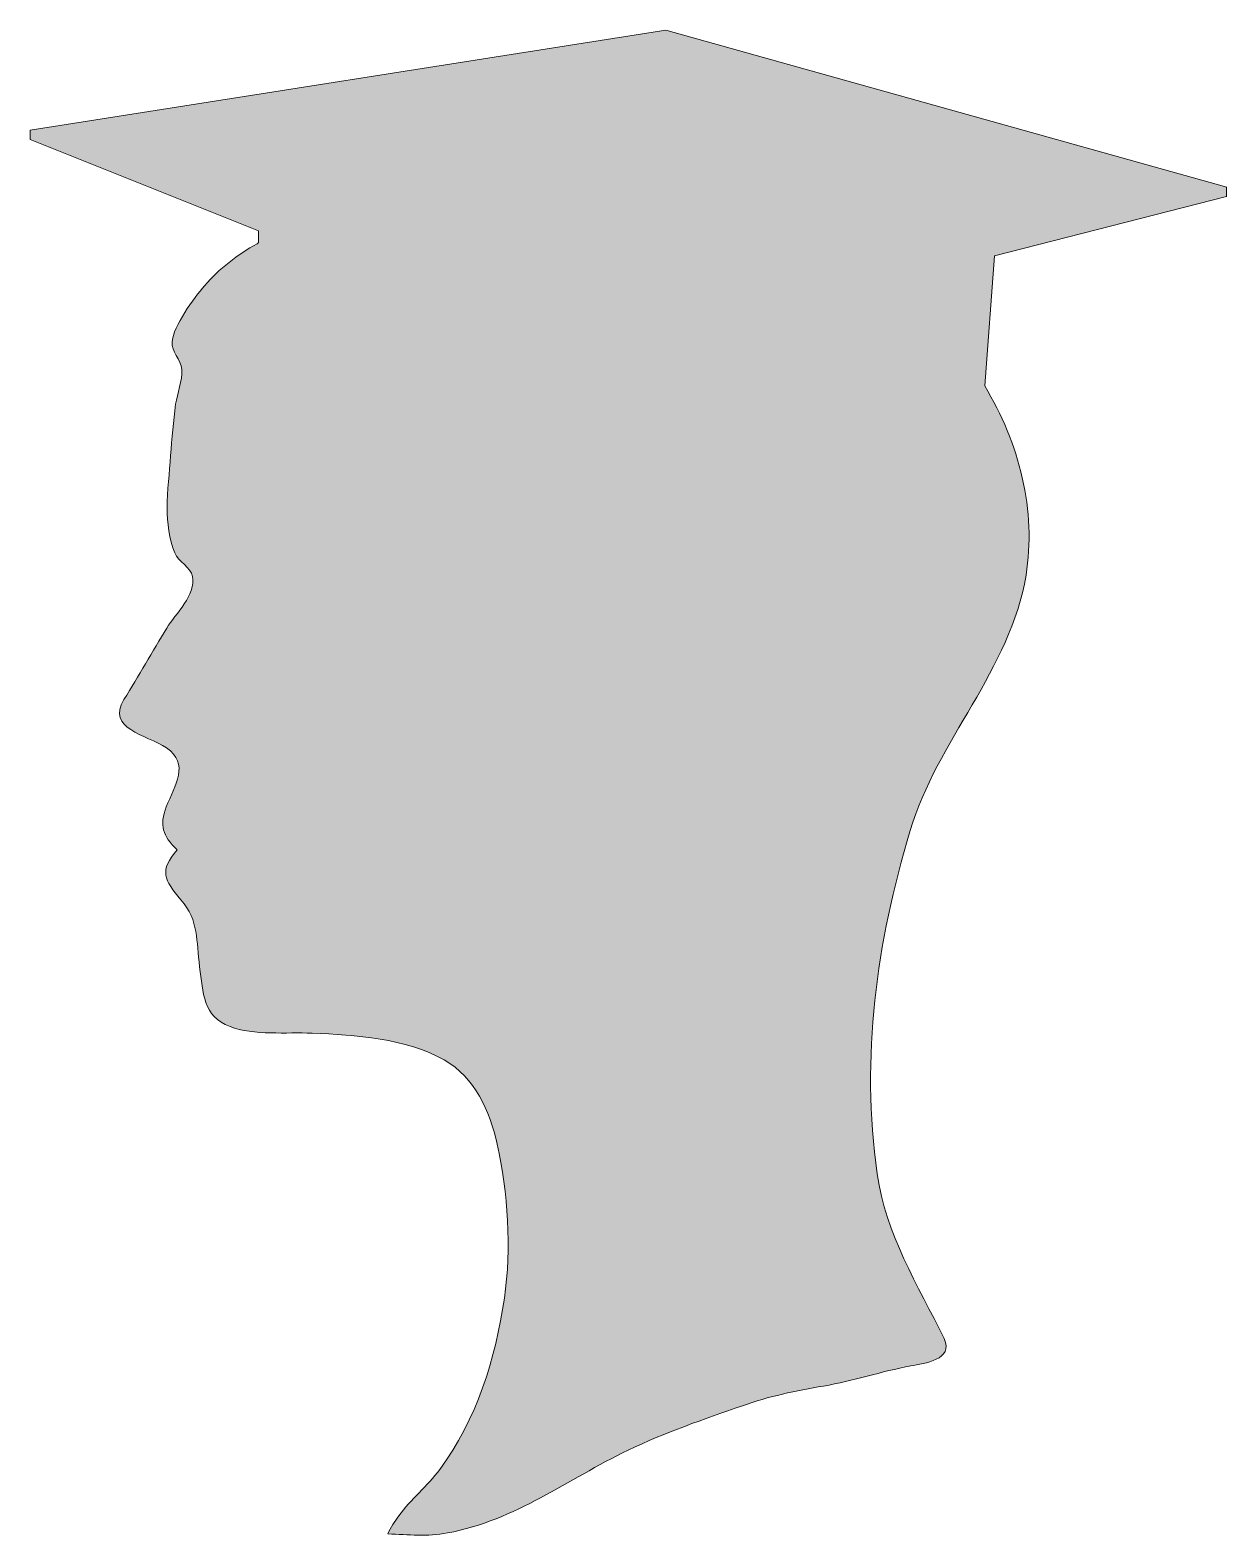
# Model space of a CAD drawing. Header units: inches. Extents: x 0 to 81, y 0 to 102.
import ezdxf

# ---------------------------------------------------------------- set-up
doc = ezdxf.new("R2010")
doc.units = ezdxf.units.IN
doc.header["$MEASUREMENT"] = 0
doc.layers.add('Layer 1', color=7, linetype='Continuous')

msp = doc.modelspace()

# ---------------------------------------------------------------- hatches: boundary and pattern name
at = {"layer": 'Layer 1', "true_color": 0xc1272f}
h = msp.add_hatch(color=242, dxfattribs=at)
h.dxf.hatch_style = 2
edge = h.paths.add_edge_path()
edge.add_spline(control_points=[(42.91, 101.6), (42.91, 101.6), (0, 94.85), (0, 94.85), (0, 94.85), (0, 94.22), (0, 94.22), (0, 94.22), (15.41, 88.06), (15.41, 88.06), (15.41, 88.06), (15.41, 87.24), (15.41, 87.24), (15.38, 87.22), (15.35, 87.2), (15.32, 87.18), (14, 86.44), (12.76, 85.51), (11.77, 84.35), (11.04, 83.5), (9.67, 81.65), (9.58, 80.53), (9.53, 79.92), (10.17, 79.35), (10.23, 78.69), (10.29, 77.93), (9.92, 77.09), (9.82, 76.34), (9.66, 75.2), (9.57, 74.03), (9.48, 72.88), (9.4, 71.72), (9.25, 70.54), (9.25, 69.34), (9.25, 68.41), (9.39, 67.19), (9.76, 66.32), (10.01, 65.71), (10.84, 65.33), (10.96, 64.72), (11.21, 63.46), (9.81, 62.21), (9.22, 61.24), (8.24, 59.65), (7.32, 58.01), (6.33, 56.41), (5.11, 54.42), (7.82, 54.07), (9.2, 53.15), (10.8, 52.08), (9.76, 50.61), (9.19, 49.16), (8.72, 47.93), (8.92, 47.21), (9.93, 46.26), (8.7, 44.9), (9.04, 44.21), (10.18, 42.89), (11.41, 41.47), (11.2, 40.13), (11.44, 38.37), (11.68, 36.59), (11.65, 35.04), (13.49, 34.34), (15.09, 33.72), (17.31, 33.96), (19.03, 33.89), (21.98, 33.76), (25.33, 33.56), (27.95, 32.08), (30.02, 30.91), (31.01, 28.62), (31.52, 26.39), (32.25, 23.15), (32.49, 19.34), (32.01, 16.01), (31.41, 11.92), (30.13, 7.79), (27.64, 4.44), (26.81, 3.31), (25.69, 2.43), (24.88, 1.3), (24.61, 0.93), (24.32, 0.51), (24.14, 0.09), (25.54, 0.04), (26.79, -0.11), (28.17, 0.15), (32.8, 1.03), (36.22, 3.75), (40.36, 5.74), (42.85, 6.94), (45.47, 7.83), (48.07, 8.74), (49.84, 9.36), (51.69, 9.77), (53.54, 10.07), (55.54, 10.4), (57.45, 11.06), (59.44, 11.43), (60.33, 11.59), (62.38, 11.84), (61.68, 13.27), (59.91, 16.89), (57.74, 20.32), (57.17, 24.39), (56.05, 32.3), (57.11, 39.95), (59.39, 47.58), (61.19, 53.6), (66.16, 58.44), (67.21, 64.8), (67.91, 69.1), (66.77, 73.77), (64.42, 77.58), (64.42, 77.58), (65.09, 86.36), (65.09, 86.36), (65.09, 86.36), (80.74, 90.36), (80.74, 90.36), (80.74, 90.36), (80.75, 90.36), (80.75, 90.36), (80.75, 90.36), (80.75, 90.36), (80.75, 90.36), (80.75, 90.36), (80.76, 90.36), (80.76, 90.36), (80.76, 90.36), (80.75, 90.37), (80.75, 90.37), (80.75, 90.37), (80.75, 90.99), (80.75, 90.99), (80.75, 90.99), (80.74, 90.99), (80.74, 90.99), (80.74, 90.99), (80.76, 90.99), (80.76, 90.99), (80.76, 90.99), (42.91, 101.6), (42.91, 101.6)], knot_values=[0, 0, 0, 0, 1, 1, 1, 2, 2, 2, 3, 3, 3, 4, 4, 4, 5, 5, 5, 6, 6, 6, 7, 7, 7, 8, 8, 8, 9, 9, 9, 10, 10, 10, 11, 11, 11, 12, 12, 12, 13, 13, 13, 14, 14, 14, 15, 15, 15, 16, 16, 16, 17, 17, 17, 18, 18, 18, 19, 19, 19, 20, 20, 20, 21, 21, 21, 22, 22, 22, 23, 23, 23, 24, 24, 24, 25, 25, 25, 26, 26, 26, 27, 27, 27, 28, 28, 28, 29, 29, 29, 30, 30, 30, 31, 31, 31, 32, 32, 32, 33, 33, 33, 34, 34, 34, 35, 35, 35, 36, 36, 36, 37, 37, 37, 38, 38, 38, 39, 39, 39, 40, 40, 40, 41, 41, 41, 42, 42, 42, 43, 43, 43, 44, 44, 44, 45, 45, 45, 46, 46, 46, 47, 47, 47, 48, 48, 48, 48], degree=3, periodic=1)

# ---------------------------------------------------------------- linework, layer by layer
at = {"layer": 'Layer 1', "lineweight": 0}
msp.add_open_spline([(42.91, 101.6), (42.91, 101.6), (0, 94.85), (0, 94.85), (0, 94.85), (0, 94.22), (0, 94.22), (0, 94.22), (15.41, 88.06), (15.41, 88.06), (15.41, 88.06), (15.41, 87.24), (15.41, 87.24), (15.38, 87.22), (15.35, 87.2), (15.32, 87.18), (14, 86.44), (12.76, 85.51), (11.77, 84.35), (11.04, 83.5), (9.67, 81.65), (9.58, 80.53), (9.53, 79.92), (10.17, 79.35), (10.23, 78.69), (10.29, 77.93), (9.92, 77.09), (9.82, 76.34), (9.66, 75.2), (9.57, 74.03), (9.48, 72.88), (9.4, 71.72), (9.25, 70.54), (9.25, 69.34), (9.25, 68.41), (9.39, 67.19), (9.76, 66.32), (10.01, 65.71), (10.84, 65.33), (10.96, 64.72), (11.21, 63.46), (9.81, 62.21), (9.22, 61.24), (8.24, 59.65), (7.32, 58.01), (6.33, 56.41), (5.11, 54.42), (7.82, 54.07), (9.2, 53.15), (10.8, 52.08), (9.76, 50.61), (9.19, 49.16), (8.72, 47.93), (8.92, 47.21), (9.93, 46.26), (8.7, 44.9), (9.04, 44.21), (10.18, 42.89), (11.41, 41.47), (11.2, 40.13), (11.44, 38.37), (11.68, 36.59), (11.65, 35.04), (13.49, 34.34), (15.09, 33.72), (17.31, 33.96), (19.03, 33.89), (21.98, 33.76), (25.33, 33.56), (27.95, 32.08), (30.02, 30.91), (31.01, 28.62), (31.52, 26.39), (32.25, 23.15), (32.49, 19.34), (32.01, 16.01), (31.41, 11.92), (30.13, 7.79), (27.64, 4.44), (26.81, 3.31), (25.69, 2.43), (24.88, 1.3), (24.61, 0.93), (24.32, 0.51), (24.14, 0.09), (25.54, 0.04), (26.79, -0.11), (28.17, 0.15), (32.8, 1.03), (36.22, 3.75), (40.36, 5.74), (42.85, 6.94), (45.47, 7.83), (48.07, 8.74), (49.84, 9.36), (51.69, 9.77), (53.54, 10.07), (55.54, 10.4), (57.45, 11.06), (59.44, 11.43), (60.33, 11.59), (62.38, 11.84), (61.68, 13.27), (59.91, 16.89), (57.74, 20.32), (57.17, 24.39), (56.05, 32.3), (57.11, 39.95), (59.39, 47.58), (61.19, 53.6), (66.16, 58.44), (67.21, 64.8), (67.91, 69.1), (66.77, 73.77), (64.42, 77.58), (64.42, 77.58), (65.09, 86.36), (65.09, 86.36), (65.09, 86.36), (80.74, 90.36), (80.74, 90.36), (80.74, 90.36), (80.75, 90.36), (80.75, 90.36), (80.75, 90.36), (80.75, 90.36), (80.75, 90.36), (80.75, 90.36), (80.76, 90.36), (80.76, 90.36), (80.76, 90.36), (80.75, 90.37), (80.75, 90.37), (80.75, 90.37), (80.75, 90.99), (80.75, 90.99), (80.75, 90.99), (80.74, 90.99), (80.74, 90.99), (80.74, 90.99), (80.76, 90.99), (80.76, 90.99), (80.76, 90.99), (42.91, 101.6), (42.91, 101.6)], degree=3, knots=[0, 0, 0, 0, 1, 1, 1, 2, 2, 2, 3, 3, 3, 4, 4, 4, 5, 5, 5, 6, 6, 6, 7, 7, 7, 8, 8, 8, 9, 9, 9, 10, 10, 10, 11, 11, 11, 12, 12, 12, 13, 13, 13, 14, 14, 14, 15, 15, 15, 16, 16, 16, 17, 17, 17, 18, 18, 18, 19, 19, 19, 20, 20, 20, 21, 21, 21, 22, 22, 22, 23, 23, 23, 24, 24, 24, 25, 25, 25, 26, 26, 26, 27, 27, 27, 28, 28, 28, 29, 29, 29, 30, 30, 30, 31, 31, 31, 32, 32, 32, 33, 33, 33, 34, 34, 34, 35, 35, 35, 36, 36, 36, 37, 37, 37, 38, 38, 38, 39, 39, 39, 40, 40, 40, 41, 41, 41, 42, 42, 42, 43, 43, 43, 44, 44, 44, 45, 45, 45, 46, 46, 46, 47, 47, 47, 48, 48, 48, 48], dxfattribs=at)

doc.saveas('drawing.dxf')
